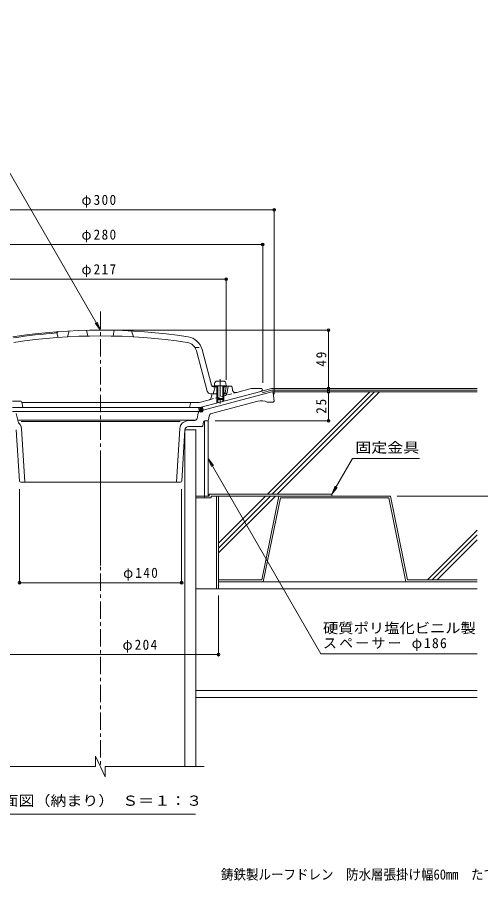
# Model space of a CAD drawing. Units: millimetres at full size, sheet at 1:3. Extents: x -699 to 802, y -582 to 582.
# Drawn here: x -352 to 48, y -568 to 178 of the extents above; entities that cross this region are included whole.
import ezdxf
from ezdxf.enums import TextEntityAlignment as Align

# ---------------------------------------------------------------- set-up
doc = ezdxf.new("R2010")
doc.units = ezdxf.units.MM
doc.header["$LTSCALE"] = 3
doc.header["$PDMODE"] = 32
doc.header["$PDSIZE"] = 2.4
doc.linetypes.add('CHAIN1', pattern=[8, 5, -1, 1, -1])
doc.linetypes.add('DASHED1', pattern=[1.8, 1.2, -0.6])
for name, color, linetype, lineweight in [('0-0_通り芯', 3, 'Continuous', 9), ('0-1_躯体', 2, 'Continuous', 9), ('0-2_仕上', 6, 'Continuous', 9), ('0-3_建具', 4, 'Continuous', 9), ('0-4_その他', 7, 'Continuous', 9), ('0-5_寸法', 7, 'Continuous', 9), ('0-6_ハッチ', 6, 'Continuous', 9), ('0-8_041', 4, 'Continuous', 9), ('0-9_051', 2, 'DASHED1', 9), ('0-B_062', 1, 'Continuous', 5), ('0-C_084', 5, 'Continuous', 5), ('0-E_090', 4, 'Continuous', 9), ('0-F_092', 6, 'Continuous', 9)]:
    doc.layers.add(name, color=color, linetype=linetype, lineweight=lineweight)
doc.layers.add('F-5_F-5ﾚｲﾔ', color=2, linetype='Continuous')
doc.styles.add('ＭＳ ゴシック', font='')
doc.styles.get('ＭＳ ゴシック').set_extended_font_data('MS Gothic')

msp = doc.modelspace()

# ---------------------------------------------------------------- linework, layer by layer
at = {"layer": '0-0_通り芯', "linetype": 'CHAIN1'}
msp.add_line((-280.443, -76.577), (-280.443, -296.097), dxfattribs=at)
at = {"layer": '0-0_通り芯'}
for p, q in [((-191.573, -161.989), (-132.263, -146.097)), ((-131.154, -146.973), (-130.263, -154.097)), ((-184.405, -164.727), (-144.532, -154.043)), ((-356.263, -163.112), (-195.232, -163.112)), ((-193.729, -163.602), (-194.912, -162.919)), ((-192.28, -163.213), (-193.729, -163.602)), ((-192.28, -163.213), (-191.573, -161.989)), ((-351.263, -172.687), (-353.08, -164.87)), ((-198.265, -170.597), (-351.749, -170.597)), ((-205.377, -171.167), (-198.784, -170.704)), ((-196.964, -169.101), (-196.007, -164.329)), ((-190.443, -171.097), (-188.107, -171.097)), ((-186.586, -167.121), (-187.121, -170.265)), ((-353.087, -178.91), (-350.322, -223.159)), ((-211.491, -171.597), (-349.036, -171.597)), ((-348.662, -177.574), (-345.754, -224.097)), ((-211.873, -177.713), (-214.772, -224.097)), ((-207.439, -178.91), (-210.205, -223.159)), ((-204.445, -176.097), (-193.083, -176.097)), ((-192.102, -175.293), (-191.424, -171.901)), ((-349.324, -224.097), (-211.203, -224.097)), ((-276.301, -478.669), (-284.585, -460.829)), ((-284.585, -460.829), (-284.585, -469.821)), ((-284.585, -469.821), (-369.943, -469.821)), ((-276.301, -478.669), (-276.301, -469.821)), ((-190.943, -469.821), (-276.301, -469.821))]:
    msp.add_line(p, q, dxfattribs=at)
msp.add_lwpolyline([(-130.263, -154.097), (-131.263, -155.097), (-136.263, -155.097)], dxfattribs=at)
for centre, radius, start, end in [((-132.146, -147.097), 1, 7.12427, 90), ((-141.685, -164.668), 11, 60.47165, 105.00008), ((-194.046, -164.722), 2, 115.63102, 168.66982), ((-204.887, -178.15), 7, 94.0206, 176.4238), ((-198.925, -168.709), 2, 274.02048, 348.66982), ((-190.443, -172.097), 1, 90, 168.68982), ((-188.107, -170.097), 1, 270, 350.33545), ((-183.629, -167.625), 3, 104.99998, 170.33524), ((-355.64, -178.15), 7, 3.5762, 51.30145), ((-204.445, -179.097), 3, 90, 176.42366), ((-193.083, -175.097), 1, 270, 348.69006), ((-349.324, -223.097), 1, 183.57643, 270), ((-211.203, -223.097), 1, 270, 356.42366)]:
    msp.add_arc(centre, radius, start, end, dxfattribs=at)
at = {"layer": '0-1_躯体'}
for p, q in [((-172.943, -141.205), (-169.943, -141.205)), ((-170.976, -146.492), (-169.943, -141.205)), ((-169.943, -141.205), (-166.943, -141.205)), ((-166.943, -141.205), (-166.472, -144.133)), ((-141.858, -145.619), (-194.427, -159.705)), ((-184.109, -148.501), (-184.692, -151.3)), ((-183.13, -147.705), (-179.943, -147.705)), ((-173.943, -147.705), (-172.448, -147.705)), ((-162.733, -146.554), (-150.234, -143.205)), ((-150.234, -143.205), (-140.943, -143.205)), ((-140.943, -143.205), (-140.443, -144.205)), ((-349.278, -154.205), (-356.443, -154.205)), ((-348.294, -155.026), (-347.443, -159.705)), ((-348.221, -155.205), (-201.689, -155.205)), ((-202.617, -155.988), (-203.443, -159.705)), ((-201.641, -155.205), (-195.019, -155.205)), ((-186.133, -152.824), (-195.019, -155.205)), ((-179.943, -151.835), (-179.943, -155.824)), ((-179.073, -152.705), (-179.073, -155.591)), ((-174.813, -152.705), (-174.813, -154.45)), ((-173.943, -151.835), (-173.943, -154.217)), ((-280.443, -159.705), (-356.263, -159.705)), ((-280.443, -159.705), (-194.427, -159.705))]:
    msp.add_line(p, q, dxfattribs=at)
at = {"layer": '0-1_躯体', "linetype": 'DASHED1'}
for p, q in [((-186.133, -152.824), (-162.463, -146.482)), ((-170.976, -146.493), (-171.204, -147.663))]:
    msp.add_line(p, q, dxfattribs=at)
at = {"layer": '0-1_躯体'}
for centre, radius, start, end in [((-183.13, -148.705), 1, 90, 168.23392), ((-172.448, -146.205), 1.5, 270, 348.95326), ((-172.448, -146.205), 1.5, 270, 348.95303), ((-163.51, -143.656), 3, 189.14917, 285.00012), ((-142.375, -143.687), 2, 285.00015, 345.00078), ((-349.278, -155.205), 1, 10.30371, 90), ((-201.641, -156.205), 1, 90, 167.4718), ((-186.65, -150.892), 2, 285.00012, 348.23195)]:
    msp.add_arc(centre, radius, start, end, dxfattribs=at)
at = {"layer": '0-1_躯体', "linetype": 'DASHED1'}
msp.add_arc((-173.167, -147.279), 2, 285.00015, 348.9529, dxfattribs=at)
at = {"layer": '0-2_仕上'}
for p, q in [((-307.443, -93.435), (-308.943, -98.526)), ((-292.443, -92.849), (-291.443, -97.827)), ((-268.443, -92.849), (-269.443, -97.827)), ((-253.443, -93.435), (-251.943, -98.526)), ((-188.108, -145.481), (-197.428, -110.696)), ((-184.34, -140.223), (-192.599, -109.402)), ((-182.943, -147.705), (-181.443, -141.705)), ((-182.543, -141.205), (-179.943, -141.205)), ((-182.409, -141.705), (-179.943, -141.705)), ((-181.943, -141.205), (-181.443, -141.705)), ((-173.943, -141.205), (-172.943, -141.205)), ((-173.943, -141.705), (-171.943, -141.705)), ((-172.943, -141.205), (-171.943, -141.705)), ((-172.804, -146.869), (-171.943, -141.705)), ((-185.21, -147.705), (-179.943, -147.705)), ((-173.943, -147.705), (-173.79, -147.705))]:
    msp.add_line(p, q, dxfattribs=at)
at = {"layer": '0-2_仕上', "linetype": 'DASHED1'}
msp.add_line((-198.789, -107.705), (-193.164, -107.705), dxfattribs=at)
at = {"layer": '0-2_仕上'}
msp.add_lwpolyline([(-316.943, -94.039), (-317.943, -95.116), (-316.943, -99.053)], dxfattribs=at)
for centre, radius, start, end in [((-280.443, -592.705), 500, 81.2916, 98.6993), ((-280.443, -592.705), 499, 94.30984, 98.64433), ((-280.443, -592.705), 495, 81.29457, 98.6993), ((-207.088, -113.285), 10, 15.00008, 80.99698), ((-207.088, -113.285), 15, 15.00008, 80.99698), ((-182.543, -139.205), 2, 195.00053, 270), ((-182.409, -139.705), 2, 195.0009, 270), ((-185.21, -144.705), 3, 194.99974, 270), ((-173.79, -146.705), 1, 270, 350.53767)]:
    msp.add_arc(centre, radius, start, end, dxfattribs=at)
at = {"layer": '0-3_建具'}
for p, q in [((-190.443, -171.097), (-187.443, -171.097)), ((-190.443, -171.097), (-190.443, -236.097)), ((-187.443, -171.097), (-187.443, -236.097)), ((-190.443, -236.097), (-187.443, -236.097))]:
    msp.add_line(p, q, dxfattribs=at)
at = {"layer": '0-4_その他'}
for p, q in [((-430.263, 11.295), (-130.263, 11.295)), ((-130.263, 12.195), (-130.263, -148.097)), ((-420.263, -18.705), (-140.263, -18.705)), ((-140.263, -17.805), (-140.263, -138.205)), ((-388.763, -48.705), (-171.763, -48.705)), ((-171.763, -47.805), (-171.763, -135.705)), ((-82.471, -92.705), (-274.443, -92.705)), ((-83.371, -92.705), (-83.371, -143.097)), ((-83.371, -146.097), (-83.371, -171.097)), ((-82.471, -171.097), (-181.443, -171.097)), ((-350.263, -311.845), (-350.263, -230.097)), ((-210.263, -311.845), (-210.263, -230.097)), ((83.901, -236.097), (-23.991, -236.097)), ((-350.263, -310.945), (-210.263, -310.945)), ((-178.443, -373.977), (-178.443, -322.097)), ((-382.443, -373.077), (-178.443, -373.077))]:
    msp.add_line(p, q, dxfattribs=at)
for p in [(-130.263, 11.295), (-140.263, -18.705), (-171.763, -48.705), (-83.371, -92.705), (-83.371, -143.097), (-83.371, -146.097), (-83.371, -171.097), (-350.263, -310.945), (-210.263, -310.945), (-178.443, -373.077)]:
    msp.add_point(p, dxfattribs=at)
at = {"layer": '0-5_寸法'}
for p, q in [((-436.505, 177.601), (-280.443, -92.705)), ((-280.443, -92.705), (-285.009, -86.755)), ((-280.443, -92.705), (-283.314, -85.776)), ((-187.443, -203.597), (-184.573, -210.526)), ((-187.443, -203.597), (-182.878, -209.547)), ((-90.05, -372.288), (-187.443, -203.597)), ((-62.592, -203.577), (-4.894, -203.577)), ((-80.443, -234.497), (-75.878, -228.547)), ((45.132, -372.288), (-90.05, -372.288)), ((-381.166, -510.808), (-198.286, -510.808))]:
    msp.add_line(p, q, dxfattribs=at)
msp.add_lwpolyline([(-62.592, -203.577), (-80.443, -234.497), (-77.573, -227.568)], dxfattribs=at)
at = {"layer": '0-6_ハッチ'}
for p, q in [((-194.912, -162.919), (-195.773, -159.705)), ((-195.77, -159.716), (-195.763, -159.705)), ((-195.743, -159.815), (-191.674, -162.164)), ((-195.44, -160.946), (-194.724, -159.705)), ((-195.414, -161.045), (-192.124, -162.944)), ((-195.111, -162.175), (-193.582, -159.527)), ((-195.084, -162.274), (-193.084, -163.429)), ((-194.604, -163.097), (-192.353, -159.198)), ((-194.169, -159.684), (-191.828, -161.036)), ((-193.824, -163.547), (-192.001, -160.389)), ((-192.94, -159.355), (-192.157, -159.807)), ((-192.65, -163.313), (-191.672, -161.619)), ((-191.573, -161.989), (-192.323, -159.19))]:
    msp.add_line(p, q, dxfattribs=at)
at = {"layer": '0-8_041'}
for p, q in [((-181.762, -138.631), (-181.943, -140.705)), ((-179.943, -140.705), (-179.943, -151.835)), ((-174.117, -136.805), (-179.769, -136.805)), ((-179.073, -140.705), (-179.073, -152.705)), ((-174.813, -140.705), (-174.813, -152.705)), ((-173.943, -140.705), (-173.943, -151.835)), ((-179.073, -152.705), (-179.943, -151.835)), ((-173.943, -151.835), (-179.943, -151.835)), ((-174.813, -152.705), (-179.073, -152.705)), ((-174.813, -152.705), (-173.943, -151.835))]:
    msp.add_line(p, q, dxfattribs=at)
at = {"layer": '0-8_041', "linetype": 'CHAIN1'}
msp.add_line((-176.943, -134.98), (-176.943, -157.416), dxfattribs=at)
at = {"layer": '0-8_041', "color": 2}
for p, q in [((-207.443, -178.91), (-197.943, -178.91)), ((-207.443, -469.792), (-207.443, -178.91)), ((-197.943, -469.792), (-197.943, -178.91))]:
    msp.add_line(p, q, dxfattribs=at)
at = {"layer": '0-8_041', "color": 2, "linetype": 'CHAIN1'}
msp.add_line((-280.443, -207.097), (-280.443, -469.821), dxfattribs=at)
at = {"layer": '0-8_041'}
msp.add_lwpolyline([(-172.125, -138.631), (-171.943, -140.705), (-181.943, -140.705)], dxfattribs=at)
for centre, start, end in [((-179.769, -138.805), 90, 174.99998), ((-174.117, -138.805), 5.00002, 90)]:
    msp.add_arc(centre, 2, start, end, dxfattribs=at)
at = {"layer": '0-9_051', "linetype": 'Continuous'}
for p, q in [((-197.943, -236.097), (-186.443, -236.097)), ((-197.943, -237.697), (-184.843, -237.697)), ((-190.443, -236.097), (-190.443, -237.697)), ((-180.043, -236.097), (-180.043, -316.097)), ((-178.443, -236.097), (-178.443, -316.097)), ((-80.443, -234.497), (-80.443, -236.097)), ((-197.943, -316.097), (-178.443, -316.097))]:
    msp.add_line(p, q, dxfattribs=at)
for points in [[(-80.443, -234.497), (-186.443, -234.497), (-186.443, -236.097)], [(-80.443, -236.097), (-184.843, -236.097), (-184.843, -237.697)]]:
    msp.add_lwpolyline(points, dxfattribs=at)
at = {"layer": '0-B_062'}
for p, q in [((-126.191, -236.097), (-141.027, -308.497)), ((-124.885, -237.697), (-139.721, -310.097)), ((-124.885, -237.697), (-31.296, -237.697)), ((-31.296, -237.697), (-16.46, -310.097)), ((-178.443, -308.497), (-141.027, -308.497)), ((-178.443, -310.097), (-139.721, -310.097)), ((45.057, -310.097), (-16.46, -310.097)), ((45.057, -308.497), (-15.155, -308.497))]:
    msp.add_line(p, q, dxfattribs=at)
msp.add_lwpolyline([(-126.191, -236.097), (-29.991, -236.097), (-15.155, -308.497)], dxfattribs=at)
at = {"layer": '0-C_084'}
for p, q in [((-178.443, -310.097), (45.057, -310.097)), ((-178.443, -316.097), (45.057, -316.097)), ((45.057, -404.097), (-197.943, -404.097)), ((45.057, -410.097), (-197.943, -410.097))]:
    msp.add_line(p, q, dxfattribs=at)
at = {"layer": '0-E_090'}
for p, q in [((-141.094, -145.357), (-132.658, -143.097)), ((-140.706, -146.806), (-132.461, -144.597)), ((45.057, -143.097), (-132.658, -143.097)), ((45.057, -144.597), (-132.461, -144.597))]:
    msp.add_line(p, q, dxfattribs=at)
at = {"layer": '0-F_092'}
for p, q in [((-47.788, -146.097), (-136.188, -234.497)), ((-132.263, -146.097), (45.057, -146.097)), ((-43.545, -146.097), (-131.945, -234.497)), ((-39.303, -146.097), (-127.703, -234.497)), ((-137.788, -236.097), (-178.443, -276.752)), ((-129.303, -236.097), (-178.443, -285.237)), ((-133.545, -236.097), (-178.443, -280.995)), ((45.057, -265.439), (1.999, -308.497)), ((45.057, -269.682), (6.242, -308.497)), ((45.057, -273.925), (10.485, -308.497))]:
    msp.add_line(p, q, dxfattribs=at)

# ---------------------------------------------------------------- texts
at = {"layer": '0-4_その他', "color": 2, "char_height": 8.798, "attachment_point": 7, "style": 'ＭＳ ゴシック'}
for s, insert in [('\\T1.21;\\W0.95;φ300', (-296.763, 13.095)), ('\\T1.21;\\W0.95;φ280', (-296.763, -16.905)), ('\\T1.21;\\W0.95;φ217', (-296.763, -46.905)), ('\\T1.21;\\W0.95;φ140', (-260.757, -309.145)), ('\\T1.21;\\W0.95;φ204', (-261.308, -371.277))]:
    msp.add_mtext(s, dxfattribs=dict(at, insert=insert))
at = {"layer": '0-4_その他', "color": 2, "char_height": 8.798, "attachment_point": 7, "rotation": 90, "style": 'ＭＳ ゴシック'}
for s, insert in [('\\T1.27;\\W0.95;49', (-85.171, -124.276)), ('\\T1.27;\\W0.95;25', (-85.171, -164.972))]:
    msp.add_mtext(s, dxfattribs=dict(at, insert=insert))
at = {"layer": '0-5_寸法', "color": 2, "style": 'ＭＳ ゴシック'}
for s, width, p in [('固定金具', 1.15, (-60.249, -201.157)), ('硬質ポリ塩化ビニル製', 1.1, (-88.123, -357.182)), ('断面図（納まり） Ｓ＝１：３', 1.15, (-378.823, -506.308))]:
    msp.add_text(s, height=8.798, dxfattribs=dict(at, width=width)).set_placement(p, align=Align.BOTTOM_LEFT)
at = {"layer": '0-5_寸法', "color": 2, "insert": (-88.123, -369.868), "char_height": 8.798, "attachment_point": 7, "style": 'ＭＳ ゴシック'}
msp.add_mtext('\\T1.16;スペーサー\\~φ186', dxfattribs=at)
at = {"layer": 'F-5_F-5ﾚｲﾔ', "style": 'ＭＳ ゴシック', "width": 0.9}
msp.add_text('鋳鉄製ルーフドレン\u3000防水層張掛け幅60mm\u3000たて引き用\u3000デッキプレート打込型\u3000差し込み式', height=8.798, dxfattribs=at).set_placement((-176.278, -570.055), align=Align.BOTTOM_LEFT)

doc.saveas('drawing.dxf')
